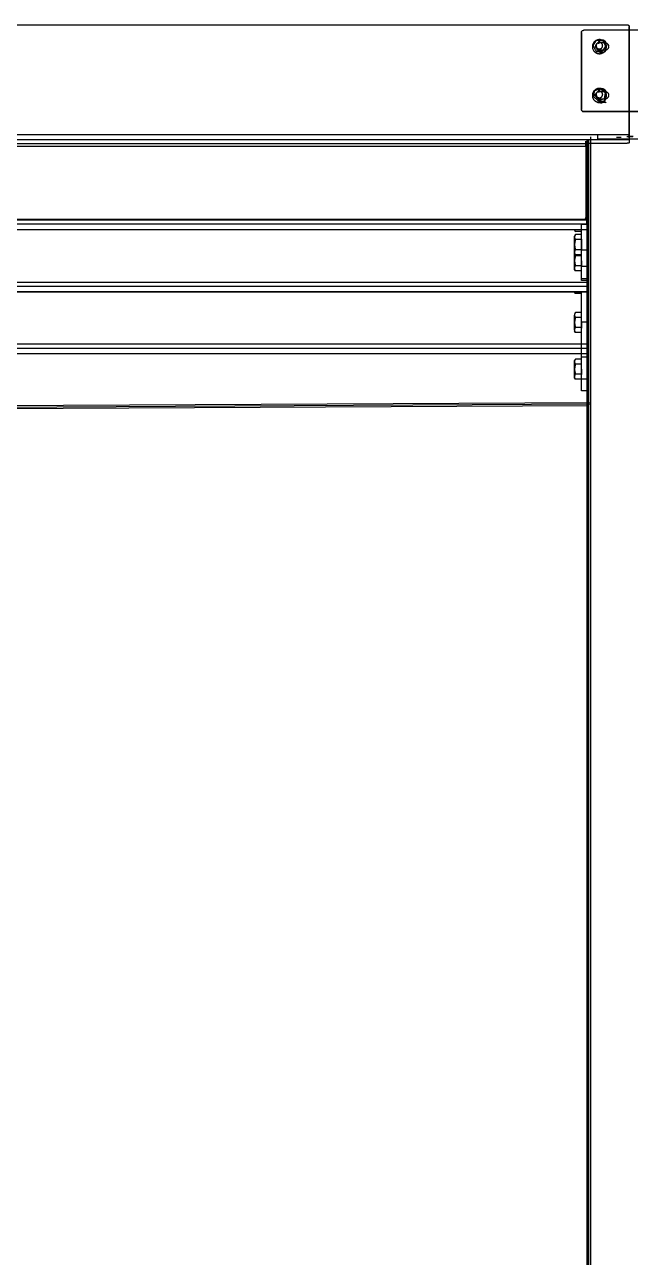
# Model space of a CAD drawing. Header units: millimetres. Extents: x 4625 to 14334, y 16216 to 31562.
# Drawn here: x 7854 to 8412, y 23960 to 25095 of the extents above; entities that cross this region are included whole.
import ezdxf

# ---------------------------------------------------------------- set-up
doc = ezdxf.new("R2010")
doc.units = ezdxf.units.MM
doc.header["$LTSCALE"] = 3
doc.layers.add('Default', color=7, linetype='Continuous')

msp = doc.modelspace()

# ---------------------------------------------------------------- linework, layer by layer
at = {"layer": 'Default'}
for p, q in [((5862.2, 25094.5), (8408.7, 25094.5)), ((5862.2, 25094.4), (8408.7, 25094.4)), ((8366.7, 25087.4), (8366.7, 25016.6)), ((8366.7, 25016.5), (8366.7, 25087.3)), ((8454.7, 25089.4), (8368.7, 25089.4)), ((8410.7, 25092.6), (8410.7, 24993.3)), ((8410.7, 24993.2), (8410.7, 25092.4)), ((8388.2, 25077.8), (8383.2, 25077.8)), ((8389.2, 25077.1), (8389.2, 25072.1)), ((8389.2, 25072), (8389.2, 25077)), ((8388.2, 25071), (8383.2, 25071)), ((8378.8, 25033.5), (8378.8, 25034)), ((8383.2, 25033.1), (8388.2, 25033.1)), ((8388.2, 25032.9), (8383.2, 25032.9)), ((8389.2, 25032.2), (8389.2, 25027.2)), ((8389.2, 25027.1), (8389.2, 25032.1)), ((8382, 25024.1), (8382, 25024.5)), ((8388.2, 25026.1), (8383.2, 25026.1)), ((8383.6, 25022.7), (8383.6, 25025.6)), ((8386.8, 25024.2), (8384.3, 25022.7)), ((8384.3, 25022.7), (8385.3, 25022.7)), ((8389.3, 25022.7), (8386.8, 25024.2)), ((8368.7, 25014.6), (8454.7, 25014.6)), ((8454.7, 25014.5), (8368.7, 25014.5)), ((5860.2, 24993.3), (8410.7, 24993.3)), ((8410.7, 24988.5), (5860.2, 24988.5)), ((5945.7, 24985.1), (8370.7, 24985.1)), ((8370.7, 24985.3), (8370.7, 24987.3)), ((8370.7, 24985.1), (8370.7, 24987.1)), ((8371.7, 24988.5), (8371.7, 22874.1)), ((8371.7, 24914.5), (8371.7, 24987.3)), ((8371.7, 24914.3), (8371.7, 24987.1)), ((8372.7, 24988.5), (8372.7, 22874.1)), ((8372.7, 24985.5), (8408.7, 24985.5)), ((8374.7, 24988.5), (8374.7, 22874.1)), ((8375.2, 22874.1), (8375.2, 24991.3)), ((8381.8, 24989), (8381.8, 24993)), ((8441.8, 24989), (8381.8, 24989)), ((8398.8, 24991), (8403.1, 24991)), ((8413.8, 24991.3), (8408.4, 24991.3)), ((8414.3, 24991.5), (8409.3, 24991.5)), ((8410.7, 24988.5), (8410.7, 24985.6)), ((8370.7, 24982.5), (5945.7, 24982.5)), ((8370.7, 24982.5), (8370.7, 24917.1)), ((8370.7, 24982.3), (8370.7, 24917)), ((8371.7, 24914.5), (5944.7, 24914.5)), ((8371.7, 24910.8), (5944.7, 24910.8)), ((8371.7, 24905.7), (5944.7, 24905.7)), ((8371.7, 24905.7), (5944.7, 24905.7)), ((8368.7, 24915.1), (5947.7, 24915.1)), ((8368.7, 24915), (5947.7, 24915)), ((8366.7, 24887), (8366.7, 24910.8)), ((8366.7, 24910.8), (8371.7, 24910.8)), ((8370.1, 24915.7), (8370.1, 24915.6)), ((8371.7, 24910.8), (8371.7, 24887)), ((8361, 24904), (8360.3, 24905.2)), ((8361, 24901.3), (8360.3, 24900)), ((8366.7, 24904), (8361, 24904)), ((8366.7, 24901.3), (8361, 24901.3)), ((8366.7, 24896.7), (8361, 24896.7)), ((8361, 24882.8), (8360.3, 24884)), ((8366.7, 24887.4), (8361, 24887.4)), ((8371.7, 24887), (8366.7, 24887)), ((8366.7, 24882.8), (8361, 24882.8)), ((8366.7, 24881.9), (8361, 24881.9)), ((8366.7, 24872.7), (8361, 24872.7)), ((8371.7, 24872), (8366.7, 24872)), ((8361, 24868.1), (8360.3, 24869.3)), ((8366.7, 24868.1), (8361, 24868.1)), ((8366.7, 24859), (8366.7, 24860.7)), ((8371.7, 24860.7), (8366.7, 24860.7)), ((5944.7, 24857.5), (8371.7, 24857.5)), ((5944.7, 24853.7), (8371.7, 24853.7)), ((8371.7, 24859), (8366.7, 24859)), ((5944.7, 24848.6), (8371.7, 24848.6)), ((8371.7, 24848.6), (5944.7, 24848.6)), ((8361, 24847), (8360.3, 24848.2)), ((8366.7, 24847), (8361, 24847)), ((8366.7, 24820.6), (8366.7, 24848.6)), ((8361, 24829.5), (8360.3, 24828.3)), ((8366.7, 24829.5), (8361, 24829.5)), ((8366.7, 24824.9), (8361, 24824.9)), ((8366.7, 24815.7), (8361, 24815.7)), ((8371.7, 24820.6), (8366.7, 24820.6)), ((8361, 24811.1), (8360.3, 24812.3)), ((8366.7, 24811.1), (8361, 24811.1)), ((8371.7, 24800.4), (5944.7, 24800.4)), ((5949.7, 24796.7), (8371.7, 24796.7)), ((8371.7, 24791.6), (5944.7, 24791.6)), ((8371.7, 24791.6), (5944.7, 24791.6)), ((8361, 24786.6), (8360.3, 24785.4)), ((8366.7, 24786.6), (8361, 24786.6)), ((8366.7, 24782), (8361, 24782)), ((8366.7, 24768.1), (8366.7, 24788.5)), ((8371.7, 24788.5), (8366.7, 24788.5)), ((8366.7, 24772.7), (8361, 24772.7)), ((8361, 24768.1), (8360.3, 24769.4)), ((8366.7, 24768.1), (8361, 24768.1)), ((8371.7, 24768.1), (8366.7, 24768.1)), ((5941.2, 24734.1), (8375.2, 24746.9)), ((8371.7, 24757.4), (8366.7, 24757.4)), ((5941.2, 24732.6), (8375.2, 24745.4)), ((8372.7, 24743.8), (5941.2, 24731.1))]:
    msp.add_line(p, q, dxfattribs=at)
for points in [[(8366.7, 25087.4, 0), (8366.7, 25087.6, 0), (8366.7, 25087.8, 0), (8366.7, 25088, 0), (8366.8, 25088.2, 0), (8366.9, 25088.3, 0), (8367, 25088.5, 0), (8367.1, 25088.7, 0), (8367.2, 25088.8, 0)], [(8367.2, 25088.8, 0), (8367.4, 25089, 0), (8367.6, 25089.1, 0), (8367.7, 25089.2, 0), (8367.9, 25089.3, 0), (8368.1, 25089.3, 0), (8368.3, 25089.4, 0), (8368.5, 25089.4, 0), (8368.7, 25089.4, 0)], [(8408.7, 25094.5, 0), (8408.8, 25094.5, 0), (8409, 25094.5, 0), (8409.2, 25094.5, 0), (8409.4, 25094.4, 0), (8409.6, 25094.3, 0), (8409.7, 25094.2, 0), (8409.9, 25094.1, 0), (8410.1, 25094, 0)], [(8410.1, 25094, 0), (8410.2, 25093.8, 0), (8410.3, 25093.6, 0), (8410.4, 25093.5, 0), (8410.5, 25093.3, 0), (8410.6, 25093.1, 0), (8410.6, 25092.9, 0), (8410.6, 25092.7, 0), (8410.7, 25092.6, 0)], [(8376.7, 25074.7, 0), (8376.7, 25074, 0), (8376.7, 25073.4, 0), (8376.8, 25072.7, 0), (8377, 25072, 0), (8377.3, 25071.4, 0), (8377.7, 25070.7, 0), (8378.1, 25070.1, 0), (8378.7, 25069.6, 0), (8379.2, 25069.1, 0), (8379.8, 25068.7, 0), (8380.5, 25068.3, 0), (8381.2, 25068.1, 0), (8381.8, 25067.9, 0), (8382.5, 25067.8, 0), (8383.2, 25067.8, 0), (8383.8, 25067.8, 0), (8384.5, 25067.9, 0), (8385.2, 25068.1, 0), (8385.8, 25068.3, 0), (8386.5, 25068.7, 0), (8387.1, 25069.1, 0), (8387.7, 25069.6, 0), (8388.2, 25070.1, 0), (8388.6, 25070.7, 0), (8389, 25071.4, 0), (8389.3, 25072, 0), (8389.5, 25072.7, 0), (8389.6, 25073.4, 0), (8389.6, 25074, 0), (8389.6, 25074.7, 0), (8389.6, 25075.3, 0), (8389.4, 25076, 0)], [(8377.4, 25075.4, 0), (8380.6, 25080.2, 0)], [(8383.2, 25071, 0), (8382.7, 25071, 0), (8382.2, 25071.1, 0), (8381.7, 25071.3, 0), (8381.2, 25071.6, 0), (8380.7, 25071.9, 0), (8380.4, 25072.3, 0), (8380.1, 25072.8, 0), (8379.8, 25073.3, 0), (8379.7, 25073.8, 0), (8379.7, 25074.3, 0), (8379.7, 25074.8, 0), (8379.8, 25075.3, 0), (8379.9, 25075.8, 0), (8380.2, 25076.3, 0), (8380.5, 25076.7, 0), (8380.9, 25077.1, 0)], [(8380.6, 25080.2, 0), (8386.4, 25079.8, 0)], [(8382.2, 25077.1, 0), (8382.2, 25077.4, 0), (8382.2, 25077.7, 0), (8382.3, 25078.1, 0), (8382.4, 25078.4, 0), (8382.5, 25078.7, 0), (8382.7, 25079, 0), (8382.9, 25079.3, 0), (8383.2, 25079.6, 0), (8383.4, 25079.8, 0), (8383.7, 25080, 0), (8384, 25080.2, 0), (8384.4, 25080.3, 0), (8384.7, 25080.4, 0), (8385, 25080.5, 0), (8385.3, 25080.6, 0), (8385.7, 25080.6, 0), (8386, 25080.6, 0), (8386.3, 25080.5, 0), (8386.6, 25080.4, 0), (8386.9, 25080.3, 0), (8387.3, 25080.2, 0), (8387.6, 25080, 0), (8387.9, 25079.8, 0), (8388.1, 25079.6, 0), (8388.4, 25079.3, 0), (8388.6, 25079, 0), (8388.8, 25078.7, 0), (8388.9, 25078.4, 0), (8389, 25078.1, 0), (8389.1, 25077.7, 0), (8389.1, 25077.4, 0), (8389.2, 25077.1, 0)], [(8389.2, 25077, 0), (8389.1, 25077.3, 0), (8389.1, 25077.6, 0), (8389, 25077.9, 0), (8388.9, 25078.2, 0), (8388.8, 25078.6, 0), (8388.6, 25078.9, 0), (8388.4, 25079.2, 0), (8388.1, 25079.4, 0), (8387.9, 25079.7, 0), (8387.6, 25079.9, 0), (8387.3, 25080.1, 0), (8386.9, 25080.2, 0), (8386.6, 25080.3, 0), (8386.3, 25080.4, 0), (8386, 25080.4, 0), (8385.7, 25080.4, 0), (8385.3, 25080.4, 0), (8385, 25080.4, 0), (8384.7, 25080.3, 0), (8384.4, 25080.2, 0), (8384, 25080.1, 0), (8383.7, 25079.9, 0), (8383.4, 25079.7, 0), (8383.2, 25079.4, 0), (8382.9, 25079.2, 0), (8382.7, 25078.9, 0), (8382.5, 25078.6, 0), (8382.4, 25078.2, 0), (8382.3, 25077.9, 0), (8382.2, 25077.6, 0), (8382.2, 25077.3, 0), (8382.2, 25077, 0)], [(8386.4, 25079.8, 0), (8388.9, 25074.6, 0)], [(8388.2, 25077.9, 0), (8388.5, 25077.9, 0), (8388.8, 25077.9, 0), (8389.1, 25077.8, 0), (8389.4, 25077.7, 0), (8389.8, 25077.6, 0), (8390.1, 25077.4, 0), (8390.4, 25077.2, 0), (8390.6, 25076.9, 0), (8390.9, 25076.7, 0), (8391.1, 25076.4, 0), (8391.3, 25076.1, 0), (8391.4, 25075.7, 0), (8391.5, 25075.4, 0), (8391.6, 25075.1, 0), (8391.6, 25074.8, 0), (8391.7, 25074.5, 0), (8391.6, 25074.1, 0), (8391.6, 25073.8, 0), (8391.5, 25073.5, 0), (8391.4, 25073.2, 0), (8391.3, 25072.9, 0), (8391.1, 25072.5, 0), (8390.9, 25072.3, 0), (8390.6, 25072, 0), (8390.4, 25071.7, 0), (8390.1, 25071.5, 0), (8389.8, 25071.4, 0), (8389.4, 25071.2, 0), (8389.1, 25071.1, 0), (8388.8, 25071, 0), (8388.5, 25071, 0), (8388.2, 25071, 0)], [(8391.6, 25074.6, 0), (8391.6, 25074.9, 0), (8391.5, 25075.2, 0), (8391.4, 25075.5, 0), (8391.3, 25075.8, 0), (8391.2, 25076.1, 0), (8391, 25076.4, 0), (8390.7, 25076.7, 0), (8390.5, 25076.9, 0), (8390.2, 25077.1, 0), (8390, 25077.3, 0), (8389.7, 25077.5, 0), (8389.4, 25077.6, 0), (8389.1, 25077.7, 0), (8388.8, 25077.8, 0), (8388.2, 25077.8, 0)], [(8379.9, 25070.3, 0), (8377.4, 25075.4, 0)], [(8385.7, 25069.9, 0), (8379.9, 25070.3, 0)], [(8379.9, 25069.8, 0), (8382.8, 25069.6, 0)], [(8389.2, 25072.1, 0), (8389.1, 25071.8, 0), (8389.1, 25071.5, 0), (8389, 25071.1, 0), (8388.9, 25070.8, 0), (8388.8, 25070.5, 0), (8388.6, 25070.2, 0), (8388.4, 25069.9, 0), (8388.1, 25069.6, 0), (8387.9, 25069.4, 0), (8387.6, 25069.2, 0), (8387.3, 25069, 0), (8386.9, 25068.9, 0), (8386.6, 25068.7, 0), (8386.3, 25068.7, 0), (8386, 25068.6, 0), (8385.7, 25068.6, 0), (8385.3, 25068.6, 0), (8385, 25068.7, 0), (8384.7, 25068.7, 0), (8384.4, 25068.9, 0), (8384, 25069, 0), (8383.7, 25069.2, 0), (8383.4, 25069.4, 0), (8383.2, 25069.6, 0), (8382.9, 25069.9, 0), (8382.7, 25070.2, 0), (8382.5, 25070.5, 0), (8382.4, 25070.8, 0), (8382.3, 25071.1, 0), (8382.2, 25071.5, 0), (8382.2, 25071.8, 0), (8382.2, 25072.1, 0)], [(8382.2, 25072, 0), (8382.2, 25071.4, 0), (8382.3, 25071.1, 0), (8382.4, 25070.8, 0), (8382.5, 25070.5, 0), (8382.6, 25070.2, 0), (8382.8, 25069.9, 0), (8383, 25069.6, 0), (8383.3, 25069.4, 0), (8383.5, 25069.2, 0), (8383.8, 25069, 0), (8384.1, 25068.8, 0), (8384.4, 25068.7, 0), (8384.7, 25068.6, 0), (8385, 25068.5, 0), (8385.3, 25068.5, 0)], [(8382.8, 25069.6, 0), (8385.7, 25069.4, 0)], [(8388.9, 25074.6, 0), (8385.7, 25069.9, 0)], [(8387.3, 25071.8, 0), (8388.9, 25074.2, 0)], [(8376.7, 25029.8, 0), (8376.7, 25029.2, 0), (8376.7, 25028.5, 0), (8376.8, 25027.8, 0), (8377, 25027.2, 0), (8377.3, 25026.5, 0), (8377.7, 25025.8, 0), (8378.1, 25025.2, 0), (8378.6, 25024.7, 0), (8379.2, 25024.2, 0), (8379.8, 25023.8, 0), (8380.5, 25023.4, 0), (8381.1, 25023.2, 0), (8381.8, 25023, 0), (8382.5, 25022.9, 0), (8383.2, 25022.9, 0), (8383.8, 25022.9, 0), (8384.5, 25023, 0), (8385.2, 25023.2, 0), (8385.8, 25023.4, 0), (8386.5, 25023.8, 0), (8387.1, 25024.2, 0), (8387.7, 25024.7, 0), (8388.2, 25025.2, 0), (8388.6, 25025.9, 0), (8389, 25026.5, 0), (8389.3, 25027.2, 0), (8389.5, 25027.8, 0), (8389.6, 25028.5, 0), (8389.6, 25029.2, 0), (8389.6, 25029.8, 0), (8389.6, 25030.5, 0), (8389.4, 25031.2, 0)], [(8377.7, 25028.3, 0), (8378.8, 25034, 0)], [(8378.3, 25030.7, 0), (8377.7, 25027.9, 0)], [(8378.8, 25034, 0), (8384.3, 25035.8, 0)], [(8383.2, 25026.1, 0), (8382.7, 25026.1, 0), (8382.2, 25026.2, 0), (8381.7, 25026.4, 0), (8381.2, 25026.7, 0), (8380.7, 25027, 0), (8380.4, 25027.5, 0), (8380.1, 25027.9, 0), (8379.8, 25028.4, 0), (8379.7, 25028.9, 0), (8379.7, 25029.4, 0), (8379.7, 25029.9, 0), (8379.8, 25030.4, 0), (8379.9, 25030.9, 0), (8380.2, 25031.4, 0), (8380.5, 25031.8, 0), (8380.9, 25032.2, 0)], [(8382.2, 25032.2, 0), (8382.2, 25032.5, 0), (8382.2, 25032.8, 0), (8382.3, 25033.2, 0), (8382.4, 25033.5, 0), (8382.5, 25033.8, 0), (8382.7, 25034.1, 0), (8382.9, 25034.4, 0), (8383.2, 25034.7, 0), (8383.4, 25034.9, 0), (8383.7, 25035.1, 0), (8384, 25035.3, 0), (8384.4, 25035.4, 0), (8384.7, 25035.6, 0), (8385, 25035.6, 0), (8385.3, 25035.7, 0), (8385.7, 25035.7, 0), (8386, 25035.7, 0), (8386.3, 25035.6, 0), (8386.6, 25035.6, 0), (8386.9, 25035.4, 0), (8387.3, 25035.3, 0), (8387.6, 25035.1, 0), (8387.9, 25034.9, 0), (8388.1, 25034.7, 0), (8388.4, 25034.4, 0), (8388.6, 25034.1, 0), (8388.8, 25033.8, 0), (8388.9, 25033.5, 0), (8389, 25033.2, 0), (8389.1, 25032.8, 0), (8389.1, 25032.5, 0), (8389.2, 25032.2, 0)], [(8389.2, 25032.1, 0), (8389.1, 25032.4, 0), (8389.1, 25032.7, 0), (8389, 25033, 0), (8388.9, 25033.3, 0), (8388.8, 25033.7, 0), (8388.6, 25034, 0), (8388.4, 25034.3, 0), (8388.1, 25034.5, 0), (8387.9, 25034.8, 0), (8387.6, 25035, 0), (8387.3, 25035.2, 0), (8386.9, 25035.3, 0), (8386.6, 25035.4, 0), (8386.3, 25035.5, 0), (8386, 25035.5, 0), (8385.7, 25035.6, 0), (8385.3, 25035.5, 0), (8385, 25035.5, 0), (8384.7, 25035.4, 0), (8384.4, 25035.3, 0), (8384, 25035.2, 0), (8383.7, 25035, 0), (8383.4, 25034.8, 0), (8383.2, 25034.5, 0), (8382.9, 25034.3, 0), (8382.7, 25034, 0), (8382.5, 25033.7, 0), (8382.4, 25033.3, 0), (8382.3, 25033, 0), (8382.2, 25032.7, 0), (8382.2, 25032.4, 0), (8382.2, 25032.1, 0)], [(8384.3, 25035.8, 0), (8388.6, 25032, 0)], [(8388.6, 25032, 0), (8387.5, 25026.3, 0)], [(8388.2, 25033.1, 0), (8388.5, 25033, 0), (8388.8, 25033, 0), (8389.1, 25032.9, 0), (8389.4, 25032.8, 0), (8389.8, 25032.7, 0), (8390.1, 25032.5, 0), (8390.4, 25032.3, 0), (8390.6, 25032, 0), (8390.9, 25031.8, 0), (8391.1, 25031.5, 0), (8391.3, 25031.2, 0), (8391.4, 25030.9, 0), (8391.5, 25030.5, 0), (8391.6, 25030.2, 0), (8391.6, 25029.9, 0), (8391.7, 25029.6, 0), (8391.6, 25029.3, 0), (8391.6, 25028.9, 0), (8391.5, 25028.6, 0), (8391.4, 25028.3, 0), (8391.3, 25028, 0), (8391.1, 25027.7, 0), (8390.9, 25027.4, 0), (8390.6, 25027.1, 0), (8390.4, 25026.9, 0), (8390.1, 25026.6, 0), (8389.8, 25026.5, 0), (8389.4, 25026.3, 0), (8389.1, 25026.2, 0), (8388.8, 25026.1, 0), (8388.5, 25026.1, 0), (8388.2, 25026.1, 0)], [(8382, 25024.5, 0), (8377.7, 25028.3, 0)], [(8387.5, 25026.3, 0), (8382, 25024.5, 0)], [(8382, 25024.1, 0), (8384.7, 25025, 0)], [(8389.2, 25027.2, 0), (8389.1, 25026.9, 0), (8389.1, 25026.6, 0), (8389, 25026.3, 0), (8388.9, 25025.9, 0), (8388.8, 25025.6, 0), (8388.6, 25025.3, 0), (8388.4, 25025, 0), (8388.1, 25024.7, 0), (8387.9, 25024.5, 0), (8387.6, 25024.3, 0), (8387.3, 25024.1, 0), (8386.9, 25024, 0), (8386.6, 25023.9, 0), (8386.3, 25023.8, 0), (8386, 25023.7, 0), (8385.7, 25023.7, 0), (8385.3, 25023.7, 0), (8385, 25023.8, 0), (8384.7, 25023.9, 0), (8384.4, 25024, 0), (8384, 25024.1, 0), (8383.7, 25024.3, 0), (8383.4, 25024.5, 0), (8383.2, 25024.7, 0), (8382.9, 25025, 0), (8382.7, 25025.3, 0), (8382.5, 25025.6, 0), (8382.4, 25025.9, 0), (8382.3, 25026.3, 0), (8382.2, 25026.6, 0), (8382.2, 25026.9, 0), (8382.2, 25027.2, 0)], [(8384, 25026.1, 0), (8391, 25027.3, 0)], [(8386.1, 25022.6, 0), (8386.1, 25022.7, 0), (8386.1, 25022.8, 0), (8386.1, 25022.8, 0), (8386.2, 25022.9, 0), (8386.2, 25023, 0), (8386.2, 25023, 0), (8386.3, 25023.1, 0), (8386.3, 25023.1, 0), (8386.4, 25023.2, 0), (8386.4, 25023.2, 0), (8386.5, 25023.3, 0), (8386.6, 25023.3, 0), (8386.6, 25023.3, 0), (8386.7, 25023.3, 0), (8386.8, 25023.3, 0), (8386.8, 25023.3, 0), (8386.9, 25023.3, 0), (8386.9, 25023.3, 0), (8387, 25023.3, 0), (8387.1, 25023.3, 0), (8387.1, 25023.3, 0), (8387.2, 25023.2, 0), (8387.3, 25023.2, 0), (8387.3, 25023.1, 0), (8387.4, 25023.1, 0), (8387.4, 25023, 0), (8387.4, 25023, 0), (8387.5, 25022.9, 0), (8387.5, 25022.8, 0), (8387.5, 25022.8, 0), (8387.5, 25022.7, 0), (8387.5, 25022.6, 0)], [(8367.2, 25015.2, 0), (8367.1, 25015.3, 0), (8367, 25015.5, 0), (8366.9, 25015.7, 0), (8366.8, 25015.9, 0), (8366.7, 25016, 0), (8366.7, 25016.2, 0), (8366.7, 25016.4, 0), (8366.7, 25016.6, 0)], [(8368.7, 25014.6, 0), (8368.5, 25014.6, 0), (8368.3, 25014.6, 0), (8368.1, 25014.7, 0), (8367.9, 25014.7, 0), (8367.7, 25014.8, 0), (8367.6, 25014.9, 0), (8367.4, 25015, 0), (8367.2, 25015.2, 0)], [(8367.2, 25015, 0), (8367.4, 25014.9, 0), (8367.6, 25014.8, 0), (8367.7, 25014.7, 0), (8367.9, 25014.6, 0), (8368.1, 25014.5, 0), (8368.3, 25014.5, 0), (8368.5, 25014.5, 0), (8368.7, 25014.5, 0)], [(8370.7, 24982.3, 0), (8370.7, 24987.1, 0)], [(8370.7, 24985.1, 0), (8370.7, 24985.1, 0), (8370.7, 24985, 0), (8370.7, 24984.5, 0), (8370.7, 24982.5, 0)], [(8372.7, 24985.5, 0), (8371.2, 24985.4, 0)], [(8410.1, 24985.5, 0), (8408.7, 24985.5, 0)], [(8410.7, 24993.3, 0), (8410.7, 24988.5, 0)], [(8410.7, 24990.5, 0), (8410.7, 24990.5, 0), (8410.7, 24990.6, 0), (8410.7, 24991.2, 0), (8410.7, 24993.2, 0)], [(8370.7, 24917.1, 0), (8370.6, 24917, 0), (8370.6, 24916.8, 0), (8370.6, 24916.6, 0), (8370.5, 24916.4, 0), (8370.4, 24916.2, 0), (8370.3, 24916, 0), (8370.2, 24915.9, 0), (8370.1, 24915.7, 0)], [(8370.1, 24915.6, 0), (8370.2, 24915.7, 0), (8370.3, 24915.9, 0), (8370.4, 24916.1, 0), (8370.5, 24916.3, 0), (8370.6, 24916.4, 0), (8370.6, 24916.6, 0), (8370.6, 24916.8, 0), (8370.7, 24917, 0)], [(8360.3, 24906.3, 0), (8360.3, 24905.8, 0), (8360.4, 24905.2, 0), (8360.6, 24904.6, 0), (8361, 24904, 0)], [(8370.1, 24915.7, 0), (8369.9, 24915.6, 0), (8369.7, 24915.5, 0), (8369.6, 24915.4, 0), (8369.4, 24915.3, 0), (8369.2, 24915.2, 0), (8369, 24915.2, 0), (8368.8, 24915.1, 0), (8368.7, 24915.1, 0)], [(8368.7, 24915, 0), (8368.8, 24915, 0), (8369, 24915, 0), (8369.2, 24915.1, 0), (8369.4, 24915.1, 0), (8369.6, 24915.2, 0), (8369.7, 24915.3, 0), (8369.9, 24915.4, 0), (8370.1, 24915.6, 0)], [(8371.7, 24910.8, 0), (8371.7, 24910.8, 0), (8371.7, 24911, 0), (8371.7, 24911.7, 0), (8371.7, 24914.5, 0)], [(8371.7, 24913.8, 0), (8371.7, 24913.8, 0), (8371.7, 24913.8, 0), (8371.7, 24913.9, 0), (8371.7, 24914.3, 0)], [(8361, 24901.3, 0), (8360.6, 24900.7, 0), (8360.4, 24900.1, 0), (8360.3, 24899.5, 0), (8360.3, 24899, 0)], [(8360.3, 24899, 0), (8360.3, 24900, 0)], [(8360.3, 24892, 0), (8360.3, 24899, 0)], [(8360.3, 24899, 0), (8360.3, 24898.4, 0), (8360.4, 24897.9, 0), (8360.6, 24897.3, 0), (8361, 24896.7, 0)], [(8361, 24896.7, 0), (8360.4, 24894.3, 0), (8360.3, 24892, 0)], [(8367.1, 24892, 0), (8367.1, 24897, 0)], [(8360.3, 24885.1, 0), (8360.3, 24892, 0)], [(8360.3, 24892, 0), (8360.4, 24889.8, 0), (8361, 24887.4, 0)], [(8361, 24887.4, 0), (8360.6, 24886.8, 0), (8360.4, 24886.2, 0), (8360.3, 24885.7, 0), (8360.3, 24885.1, 0)], [(8361, 24882.8, 0), (8360.6, 24883.4, 0), (8360.4, 24884, 0), (8360.3, 24884.6, 0), (8360.3, 24885.1, 0)], [(8360.3, 24885.1, 0), (8360.3, 24884.6, 0), (8360.4, 24884, 0), (8360.6, 24883.4, 0), (8361, 24882.8, 0)], [(8360.3, 24877.3, 0), (8360.3, 24884.3, 0)], [(8366.7, 24872, 0), (8366.7, 24872, 0), (8366.7, 24872, 0), (8366.7, 24872, 0), (8366.7, 24872, 0), (8366.7, 24872, 0), (8366.7, 24872, 0), (8366.7, 24872, 0), (8366.7, 24872, 0), (8366.7, 24872, 0), (8366.7, 24872, 0), (8366.7, 24872.1, 0), (8366.7, 24872.1, 0), (8366.7, 24872.1, 0), (8366.7, 24872.5, 0), (8366.7, 24873.9, 0), (8366.7, 24887, 0)], [(8367.1, 24887, 0), (8367.1, 24887, 0), (8367.1, 24887, 0), (8367.1, 24887, 0), (8367.1, 24887, 0), (8367.1, 24887, 0), (8367.1, 24887, 0), (8367.1, 24887, 0), (8367.1, 24887, 0), (8367.1, 24887, 0), (8367.1, 24887, 0), (8367.1, 24887, 0), (8367.1, 24887.1, 0), (8367.1, 24887.1, 0), (8367.1, 24887.2, 0), (8367.1, 24887.7, 0), (8367.1, 24892, 0)], [(8371.7, 24887, 0), (8371.7, 24872, 0)], [(8361, 24881.9, 0), (8360.4, 24879.6, 0), (8360.3, 24877.3, 0)], [(8360.3, 24870.4, 0), (8360.3, 24877.3, 0)], [(8360.3, 24877.3, 0), (8360.4, 24875.1, 0), (8361, 24872.7, 0)], [(8361, 24872.7, 0), (8360.6, 24872.1, 0), (8360.4, 24871.5, 0), (8360.3, 24871, 0), (8360.3, 24870.4, 0)], [(8366.7, 24860.7, 0), (8366.7, 24860.9, 0), (8366.7, 24861.6, 0), (8366.7, 24864.7, 0), (8366.7, 24876.7, 0)], [(8367.1, 24872.3, 0), (8367.1, 24872.3, 0), (8367.1, 24872.3, 0), (8367.1, 24872.3, 0), (8367.1, 24872.3, 0), (8367.1, 24872.3, 0), (8367.1, 24872.3, 0), (8367.1, 24872.3, 0), (8367.1, 24872.3, 0), (8367.1, 24872.3, 0), (8367.1, 24872.3, 0), (8367.1, 24872.3, 0), (8367.1, 24872.3, 0), (8367.1, 24872.4, 0), (8367.1, 24872.5, 0), (8367.1, 24872.9, 0), (8367.1, 24877.3, 0)], [(8360.3, 24870.4, 0), (8360.3, 24869.8, 0), (8360.4, 24869.3, 0), (8360.6, 24868.7, 0), (8361, 24868.1, 0)], [(8360.3, 24849.3, 0), (8360.3, 24848.7, 0), (8360.4, 24848.2, 0), (8360.6, 24847.6, 0), (8361, 24847, 0)], [(8361, 24829.5, 0), (8360.6, 24828.9, 0), (8360.4, 24828.3, 0), (8360.3, 24827.8, 0), (8360.3, 24827.2, 0)], [(8360.3, 24827.2, 0), (8360.3, 24826.7, 0), (8360.4, 24826.1, 0), (8360.6, 24825.5, 0), (8361, 24824.9, 0)], [(8360.3, 24820.3, 0), (8360.3, 24827.2, 0)], [(8361, 24824.9, 0), (8360.4, 24822.5, 0), (8360.3, 24820.3, 0)], [(8360.3, 24820.3, 0), (8360.4, 24818.1, 0), (8361, 24815.7, 0)], [(8360.3, 24813.4, 0), (8360.3, 24820.3, 0)], [(8361, 24815.7, 0), (8360.6, 24815.1, 0), (8360.4, 24814.5, 0), (8360.3, 24813.9, 0), (8360.3, 24813.4, 0)], [(8366.7, 24788.5, 0), (8366.7, 24820.6, 0)], [(8367.1, 24815.3, 0), (8367.1, 24815.3, 0), (8367.1, 24815.3, 0), (8367.1, 24815.3, 0), (8367.1, 24815.3, 0), (8367.1, 24815.3, 0), (8367.1, 24815.3, 0), (8367.1, 24815.3, 0), (8367.1, 24815.3, 0), (8367.1, 24815.3, 0), (8367.1, 24815.3, 0), (8367.1, 24815.3, 0), (8367.1, 24815.3, 0), (8367.1, 24815.3, 0), (8367.1, 24815.4, 0), (8367.1, 24815.9, 0), (8367.1, 24820.3, 0)], [(8360.3, 24813.4, 0), (8360.3, 24812.8, 0), (8360.4, 24812.3, 0), (8360.6, 24811.7, 0), (8361, 24811.1, 0)], [(8361, 24786.6, 0), (8360.6, 24786, 0), (8360.4, 24785.4, 0), (8360.3, 24784.8, 0), (8360.3, 24784.3, 0)], [(8360.3, 24784.3, 0), (8360.3, 24785.4, 0)], [(8360.3, 24785.4, 0), (8360.3, 24785.4, 0), (8360.3, 24785.4, 0), (8360.3, 24785.4, 0), (8360.3, 24785.4, 0), (8360.3, 24785.4, 0), (8360.3, 24785.4, 0), (8360.3, 24785.4, 0), (8360.3, 24785.4, 0), (8360.3, 24785.4, 0), (8360.3, 24785.4, 0), (8360.3, 24785.4, 0), (8360.3, 24785.4, 0), (8360.3, 24785.3, 0), (8360.3, 24785.3, 0), (8360.3, 24784.9, 0), (8360.3, 24784.3, 0)], [(8360.3, 24777.4, 0), (8360.3, 24784.3, 0)], [(8360.3, 24784.3, 0), (8360.3, 24783.7, 0), (8360.4, 24783.2, 0), (8360.6, 24782.6, 0), (8361, 24782, 0)], [(8361, 24782, 0), (8360.4, 24779.6, 0), (8360.3, 24777.4, 0)], [(8360.3, 24770.4, 0), (8360.3, 24777.4, 0)], [(8360.3, 24777.4, 0), (8360.4, 24775.1, 0), (8361, 24772.7, 0)], [(8361, 24772.7, 0), (8360.6, 24772.1, 0), (8360.4, 24771.5, 0), (8360.3, 24771, 0), (8360.3, 24770.4, 0)], [(8360.3, 24770.4, 0), (8360.3, 24769.9, 0), (8360.4, 24769.3, 0), (8360.6, 24768.7, 0), (8361, 24768.1, 0)], [(8367.1, 24772.4, 0), (8367.1, 24772.4, 0), (8367.1, 24772.4, 0), (8367.1, 24772.4, 0), (8367.1, 24772.4, 0), (8367.1, 24772.4, 0), (8367.1, 24772.4, 0), (8367.1, 24772.4, 0), (8367.1, 24772.4, 0), (8367.1, 24772.4, 0), (8367.1, 24772.4, 0), (8367.1, 24772.4, 0), (8367.1, 24772.4, 0), (8367.1, 24772.4, 0), (8367.1, 24772.5, 0), (8367.1, 24773, 0), (8367.1, 24777.4, 0)], [(8366.7, 24757.4, 0), (8366.7, 24757.4, 0), (8366.7, 24757.4, 0), (8366.7, 24757.4, 0), (8366.7, 24757.4, 0), (8366.7, 24757.4, 0), (8366.7, 24757.4, 0), (8366.7, 24757.4, 0), (8366.7, 24757.4, 0), (8366.7, 24757.4, 0), (8366.7, 24757.4, 0), (8366.7, 24757.4, 0), (8366.7, 24757.4, 0), (8366.7, 24757.4, 0), (8366.7, 24757.7, 0), (8366.7, 24758.6, 0), (8366.7, 24768.1, 0)]]:
    msp.add_polyline3d(points, dxfattribs=at)
for points in [[(8383.2, 25080.8, 0), (8382.6, 25080.8, 0), (8382, 25080.7, 0), (8381.4, 25080.6, 0), (8380.8, 25080.3, 0), (8380.2, 25080.1, 0), (8379.6, 25079.7, 0), (8379.1, 25079.4, 0), (8378.6, 25078.9, 0), (8378.1, 25078.4, 0), (8377.7, 25077.9, 0), (8377.4, 25077.3, 0), (8377.1, 25076.7, 0), (8376.9, 25076.1, 0), (8376.8, 25075.5, 0), (8376.7, 25074.9, 0), (8376.7, 25074.3, 0), (8376.7, 25073.7, 0), (8376.8, 25073.1, 0), (8376.9, 25072.5, 0), (8377.1, 25071.9, 0), (8377.4, 25071.3, 0), (8377.7, 25070.8, 0), (8378.1, 25070.2, 0), (8378.6, 25069.7, 0), (8379.1, 25069.3, 0), (8379.6, 25068.9, 0), (8380.2, 25068.6, 0), (8380.8, 25068.3, 0), (8381.4, 25068.1, 0), (8382, 25067.9, 0), (8382.6, 25067.9, 0), (8383.2, 25067.8, 0), (8383.7, 25067.9, 0), (8384.3, 25067.9, 0), (8384.9, 25068.1, 0), (8385.5, 25068.3, 0), (8386.1, 25068.6, 0), (8386.7, 25068.9, 0), (8387.2, 25069.3, 0), (8387.7, 25069.7, 0), (8388.2, 25070.2, 0), (8388.6, 25070.8, 0), (8388.9, 25071.3, 0), (8389.2, 25071.9, 0), (8389.4, 25072.5, 0), (8389.5, 25073.1, 0), (8389.6, 25073.7, 0), (8389.7, 25074.3, 0), (8389.6, 25074.9, 0), (8389.5, 25075.5, 0), (8389.4, 25076.1, 0), (8389.2, 25076.7, 0), (8388.9, 25077.3, 0), (8388.6, 25077.9, 0), (8388.2, 25078.4, 0), (8387.7, 25078.9, 0), (8387.2, 25079.4, 0), (8386.7, 25079.7, 0), (8386.1, 25080.1, 0), (8385.5, 25080.3, 0), (8384.9, 25080.6, 0), (8384.3, 25080.7, 0), (8383.7, 25080.8, 0)], [(8383.2, 25078.1, 0), (8382.9, 25078.1, 0), (8382.6, 25078.1, 0), (8382.3, 25078, 0), (8382, 25077.9, 0), (8381.8, 25077.8, 0), (8381.5, 25077.7, 0), (8381.3, 25077.5, 0), (8381, 25077.3, 0), (8380.8, 25077, 0), (8380.6, 25076.8, 0), (8380.5, 25076.5, 0), (8380.4, 25076.3, 0), (8380.3, 25076, 0), (8380.2, 25075.7, 0), (8380.2, 25075.4, 0), (8380.2, 25075.2, 0), (8380.2, 25074.9, 0), (8380.2, 25074.6, 0), (8380.3, 25074.3, 0), (8380.4, 25074.1, 0), (8380.5, 25073.8, 0), (8380.6, 25073.5, 0), (8380.8, 25073.3, 0), (8381, 25073, 0), (8381.3, 25072.8, 0), (8381.5, 25072.6, 0), (8381.8, 25072.5, 0), (8382, 25072.4, 0), (8382.3, 25072.3, 0), (8382.6, 25072.2, 0), (8382.9, 25072.2, 0), (8383.2, 25072.2, 0), (8383.4, 25072.2, 0), (8383.7, 25072.2, 0), (8384, 25072.3, 0), (8384.3, 25072.4, 0), (8384.5, 25072.5, 0), (8384.8, 25072.6, 0), (8385, 25072.8, 0), (8385.3, 25073, 0), (8385.5, 25073.3, 0), (8385.7, 25073.5, 0), (8385.8, 25073.8, 0), (8385.9, 25074.1, 0), (8386, 25074.3, 0), (8386.1, 25074.6, 0), (8386.1, 25074.9, 0), (8386.2, 25075.2, 0), (8386.1, 25075.4, 0), (8386.1, 25075.7, 0), (8386, 25076, 0), (8385.9, 25076.3, 0), (8385.8, 25076.5, 0), (8385.7, 25076.8, 0), (8385.5, 25077, 0), (8385.3, 25077.3, 0), (8385, 25077.5, 0), (8384.8, 25077.7, 0), (8384.5, 25077.8, 0), (8384.3, 25077.9, 0), (8384, 25078, 0), (8383.7, 25078.1, 0), (8383.4, 25078.1, 0)], [(8383.2, 25035.9, 0), (8382.6, 25035.9, 0), (8382, 25035.8, 0), (8381.4, 25035.7, 0), (8380.8, 25035.5, 0), (8380.2, 25035.2, 0), (8379.6, 25034.9, 0), (8379.1, 25034.5, 0), (8378.6, 25034, 0), (8378.1, 25033.5, 0), (8377.7, 25033, 0), (8377.4, 25032.4, 0), (8377.1, 25031.8, 0), (8376.9, 25031.2, 0), (8376.8, 25030.6, 0), (8376.7, 25030, 0), (8376.7, 25029.4, 0), (8376.7, 25028.8, 0), (8376.8, 25028.2, 0), (8376.9, 25027.6, 0), (8377.1, 25027, 0), (8377.4, 25026.4, 0), (8377.7, 25025.9, 0), (8378.1, 25025.3, 0), (8378.6, 25024.8, 0), (8379.1, 25024.4, 0), (8379.6, 25024, 0), (8380.2, 25023.7, 0), (8380.8, 25023.4, 0), (8381.4, 25023.2, 0), (8382, 25023.1, 0), (8382.6, 25023, 0), (8383.2, 25022.9, 0), (8383.7, 25023, 0), (8384.3, 25023.1, 0), (8384.9, 25023.2, 0), (8385.5, 25023.4, 0), (8386.1, 25023.7, 0), (8386.7, 25024, 0), (8387.2, 25024.4, 0), (8387.7, 25024.8, 0), (8388.2, 25025.3, 0), (8388.6, 25025.9, 0), (8388.9, 25026.4, 0), (8389.2, 25027, 0), (8389.4, 25027.6, 0), (8389.5, 25028.2, 0), (8389.6, 25028.8, 0), (8389.7, 25029.4, 0), (8389.6, 25030, 0), (8389.5, 25030.6, 0), (8389.4, 25031.2, 0), (8389.2, 25031.8, 0), (8388.9, 25032.4, 0), (8388.6, 25033, 0), (8388.2, 25033.5, 0), (8387.7, 25034, 0), (8387.2, 25034.5, 0), (8386.7, 25034.9, 0), (8386.1, 25035.2, 0), (8385.5, 25035.5, 0), (8384.9, 25035.7, 0), (8384.3, 25035.8, 0), (8383.7, 25035.9, 0)], [(8383.2, 25033.3, 0), (8382.9, 25033.2, 0), (8382.6, 25033.2, 0), (8382.3, 25033.1, 0), (8382, 25033, 0), (8381.8, 25032.9, 0), (8381.5, 25032.8, 0), (8381.3, 25032.6, 0), (8381, 25032.4, 0), (8380.8, 25032.2, 0), (8380.6, 25031.9, 0), (8380.5, 25031.6, 0), (8380.4, 25031.4, 0), (8380.3, 25031.1, 0), (8380.2, 25030.8, 0), (8380.2, 25030.5, 0), (8380.2, 25030.3, 0), (8380.2, 25030, 0), (8380.2, 25029.7, 0), (8380.3, 25029.4, 0), (8380.4, 25029.2, 0), (8380.5, 25028.9, 0), (8380.6, 25028.6, 0), (8380.8, 25028.4, 0), (8381, 25028.1, 0), (8381.3, 25027.9, 0), (8381.5, 25027.8, 0), (8381.8, 25027.6, 0), (8382, 25027.5, 0), (8382.3, 25027.4, 0), (8382.6, 25027.3, 0), (8382.9, 25027.3, 0), (8383.2, 25027.3, 0), (8383.4, 25027.3, 0), (8383.7, 25027.3, 0), (8384, 25027.4, 0), (8384.3, 25027.5, 0), (8384.5, 25027.6, 0), (8384.8, 25027.8, 0), (8385, 25027.9, 0), (8385.3, 25028.1, 0), (8385.5, 25028.4, 0), (8385.7, 25028.6, 0), (8385.8, 25028.9, 0), (8385.9, 25029.2, 0), (8386, 25029.4, 0), (8386.1, 25029.7, 0), (8386.1, 25030, 0), (8386.2, 25030.3, 0), (8386.1, 25030.5, 0), (8386.1, 25030.8, 0), (8386, 25031.1, 0), (8385.9, 25031.4, 0), (8385.8, 25031.6, 0), (8385.7, 25031.9, 0), (8385.5, 25032.2, 0), (8385.3, 25032.4, 0), (8385, 25032.6, 0), (8384.8, 25032.8, 0), (8384.5, 25032.9, 0), (8384.3, 25033, 0), (8384, 25033.1, 0), (8383.7, 25033.2, 0), (8383.4, 25033.2, 0)], [(8360.3, 24885.1, 0), (8360.3, 24884, 0)], [(8360.3, 24870.4, 0), (8360.3, 24869.3, 0)], [(8360.3, 24770.4, 0), (8360.3, 24769.4, 0)]]:
    msp.add_polyline3d(points, close=True, dxfattribs=at)

doc.saveas('drawing.dxf')
